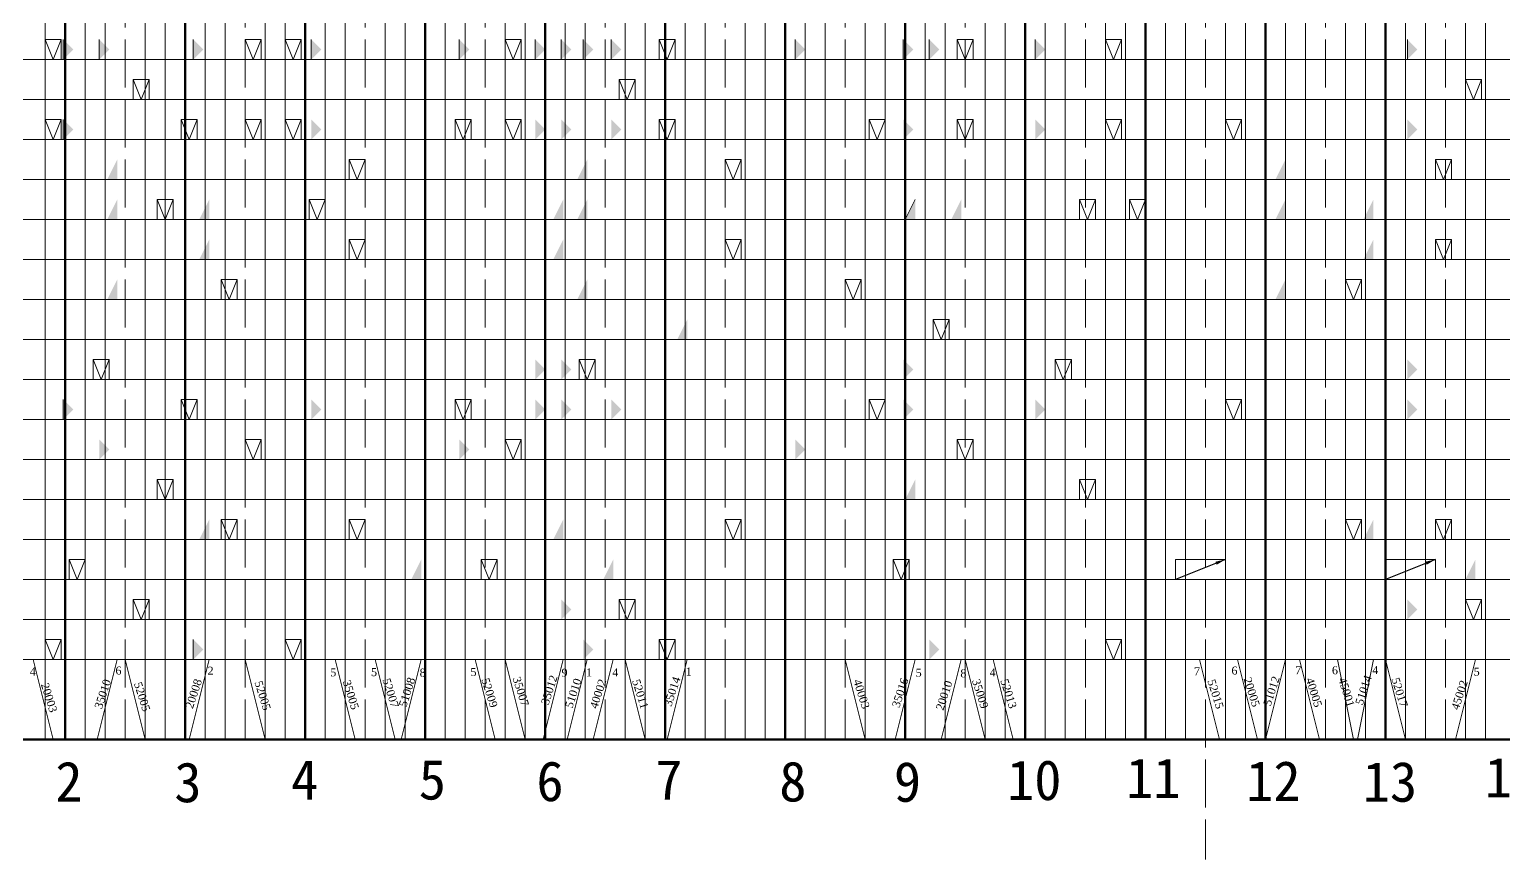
# Model space of a CAD drawing. Header units: millimetres. Extents: x 115 to 1075, y -349 to 784.
# Drawn here: x 466.1 to 834.5, y -349 to -141.5 of the extents above; entities that cross this region are included whole.
import ezdxf

# ---------------------------------------------------------------- set-up
doc = ezdxf.new("R2010")
doc.units = ezdxf.units.MM
doc.linetypes.add('ACAD_ISO02W100', pattern=[15, 12, -3])
doc.layers.get('0').update_dxf_attribs({"color": 3, "lineweight": 120})
for name, color, linetype, lineweight in [('十分格1', 3, 'Continuous', 20), ('十分格2', 3, 'ACAD_ISO02W100', 20), ('小时格1', 3, 'Continuous', 100), ('小时格2', 3, 'Continuous', 80)]:
    doc.layers.add(name, color=color, linetype=linetype, lineweight=lineweight)
doc.layers.add('文字', color=3, linetype='Continuous')
doc.dimstyles.new('ISO-25', dxfattribs={"dimtxt": 2.5, "dimasz": 2.5, "dimexe": 1.25, "dimexo": 0.625, "dimtad": 1, "dimdsep": 46, "dimtxsty": 'Standard', "dimcen": 2.5, "dimadec": 0, "dimazin": 0, "dimtfac": 1, "dimtmove": 0, "dimatfit": 3, "dimfxl": 1, "dimarcsym": 0})

msp = doc.modelspace()

# ---------------------------------------------------------------- hatches: boundary and pattern name
at = {"layer": '十分格2', "linetype": 'ByBlock'}
for points in [[(474.5, -144), (477, -146.5), (474.5, -149)], [(483.5, -144), (486, -146.5), (483.5, -149)], [(509.5, -146.5), (507, -149), (507, -144)], [(536.5, -144), (539, -146.5), (536.5, -149)], [(573.5, -144), (576, -146.5), (573.5, -149)], [(592.5, -144), (595, -146.5), (592.5, -149)], [(599, -144), (601.5, -146.5), (599, -149)], [(607, -146.5), (604.5, -149), (604.5, -144)], [(611.5, -144), (614, -146.5), (611.5, -149)], [(657.5, -144), (660, -146.5), (657.5, -149)], [(684.5, -144), (687, -146.5), (684.5, -149)], [(693.5, -146.5), (691, -149), (691, -144)], [(717.5, -144), (720, -146.5), (717.5, -149)], [(810.5, -144), (813, -146.5), (810.5, -149)], [(474.5, -164), (477, -166.5), (474.5, -169)], [(536.5, -164), (539, -166.5), (536.5, -169)], [(592.5, -164), (595, -166.5), (592.5, -169)], [(599, -164), (601.5, -166.5), (599, -169)], [(611.5, -164), (614, -166.5), (611.5, -169)], [(684.5, -164), (687, -166.5), (684.5, -169)], [(717.5, -164), (720, -166.5), (717.5, -169)], [(810.5, -164), (813, -166.5), (810.5, -169)], [(488, -179), (488, -174), (485.5, -179)], [(605.5, -179), (605.5, -174), (603, -179)], [(780, -179), (780, -174), (777.5, -179)], [(488, -189), (488, -184), (485.5, -189)], [(511, -189), (511, -184), (508.5, -189)], [(599.5, -189), (599.5, -184), (597, -189)], [(605.5, -189), (605.5, -184), (603, -189)], [(687.5, -189), (687.5, -184), (685, -189)], [(699, -189), (699, -184), (696.5, -189)], [(780, -189), (780, -184), (777.5, -189)], [(802, -189), (802, -184), (799.5, -189)], [(511, -199), (511, -194), (508.5, -199)], [(599.5, -199), (599.5, -194), (597, -199)], [(802, -199), (802, -194), (799.5, -199)], [(488, -209), (488, -204), (485.5, -209)], [(605.5, -209), (605.5, -204), (603, -209)], [(780, -209), (780, -204), (777.5, -209)], [(630.5, -219), (630.5, -214), (628, -219)], [(592.5, -224), (595, -226.5), (592.5, -229)], [(599, -224), (601.5, -226.5), (599, -229)], [(684.5, -224), (687, -226.5), (684.5, -229)], [(810.5, -224), (813, -226.5), (810.5, -229)], [(474.5, -234), (477, -236.5), (474.5, -239)], [(536.5, -234), (539, -236.5), (536.5, -239)], [(592.5, -234), (595, -236.5), (592.5, -239)], [(599, -234), (601.5, -236.5), (599, -239)], [(611.5, -234), (614, -236.5), (611.5, -239)], [(684.5, -234), (687, -236.5), (684.5, -239)], [(717.5, -234), (720, -236.5), (717.5, -239)], [(810.5, -234), (813, -236.5), (810.5, -239)], [(483.5, -244), (486, -246.5), (483.5, -249)], [(573.5, -244), (576, -246.5), (573.5, -249)], [(657.5, -244), (660, -246.5), (657.5, -249)], [(687.5, -259), (687.5, -254), (685, -259)], [(511, -269), (511, -264), (508.5, -269)], [(599.5, -269), (599.5, -264), (597, -269)], [(802, -269), (802, -264), (799.5, -269)], [(564, -279), (564, -274), (561.5, -279)], [(612, -279), (612, -274), (609.5, -279)], [(827.5, -279), (827.5, -274), (825, -279)], [(599, -284), (601.5, -286.5), (599, -289)], [(810.5, -284), (813, -286.5), (810.5, -289)], [(509.5, -296.5), (507, -299), (507, -294)], [(607, -296.5), (604.5, -299), (604.5, -294)], [(693.5, -296.5), (691, -299), (691, -294)]]:
    msp.add_hatch(color=0, dxfattribs=at).paths.add_polyline_path(points)

# ---------------------------------------------------------------- linework, layer by layer
msp.add_line((1075, -319), (115, -319))
at = {"layer": '十分格1'}
for p, q in [((470, 66), (470, -319)), ((480, 66), (480, -319)), ((485, 66), (485, -319)), ((495, 66), (495, -319)), ((500, 66), (500, -319)), ((510, 66), (510, -319)), ((515, 66), (515, -319)), ((525, 66), (525, -319)), ((530, 66), (530, -319)), ((540, 66), (540, -319)), ((545, 66), (545, -319)), ((555, 66), (555, -319)), ((560, 66), (560, -319)), ((570, 66), (570, -319)), ((575, 66), (575, -319)), ((585, 66), (585, -319)), ((590, 66), (590, -319)), ((600, 66), (600, -319)), ((605, 66), (605, -319)), ((615, 66), (615, -319)), ((620, 66), (620, -319)), ((630, 66), (630, -319)), ((635, 66), (635, -319)), ((645, 66), (645, -319)), ((650, 66), (650, -319)), ((660, 66), (660, -319)), ((665, 66), (665, -319)), ((675, 66), (675, -319)), ((680, 66), (680, -319)), ((690, 66), (690, -319)), ((695, 66), (695, -319)), ((705, 66), (705, -319)), ((710, 66), (710, -319)), ((720, 66), (720, -319)), ((725, 66), (725, -319)), ((735, 66), (735, -319)), ((740, 66), (740, -319)), ((750, 66), (750, -319)), ((755, 66), (755, -319)), ((765, 66), (765, -319)), ((770, 66), (770, -319)), ((780, 66), (780, -319)), ((785, 66), (785, -319)), ((795, 66), (795, -319)), ((800, 66), (800, -319)), ((810, 66), (810, -319)), ((815, 66), (815, -319)), ((825, 66), (825, -319)), ((830, 66), (830, -319))]:
    msp.add_line(p, q, dxfattribs=at)
at = {"layer": '十分格2'}
for p, q in [((490, 66), (490, -319)), ((520, 66), (520, -319)), ((550, 66), (550, -319)), ((580, 66), (580, -319)), ((610, 66), (610, -319)), ((640, 66), (640, -319)), ((670, 66), (670, -319)), ((700, 66), (700, -319)), ((730, 66), (730, -319)), ((760, 66), (760, -319)), ((790, 66), (790, -319)), ((820, 66), (820, -319)), ((760, 36), (760, -349))]:
    msp.add_line(p, q, dxfattribs=at)
at = {"layer": '十分格2', "color": 0, "linetype": 'ByBlock'}
for p, q in [((470, -144), (474, -144)), ((470, -144), (472, -149)), ((470, -149), (470, -144)), ((472, -149), (474, -144)), ((474, -144), (474, -149)), ((474.5, -149), (474.5, -144)), ((483.5, -149), (483.5, -144)), ((507, -149), (507, -144)), ((520, -144), (524, -144)), ((520, -144), (522, -149)), ((520, -149), (520, -144)), ((522, -149), (524, -144)), ((524, -144), (524, -149)), ((530, -144), (534, -144)), ((530, -144), (532, -149)), ((530, -149), (530, -144)), ((532, -149), (534, -144)), ((534, -144), (534, -149)), ((536.5, -149), (536.5, -144)), ((573.5, -149), (573.5, -144)), ((585, -144), (589, -144)), ((585, -144), (587, -149)), ((585, -149), (585, -144)), ((587, -149), (589, -144)), ((589, -144), (589, -149)), ((592.5, -149), (592.5, -144)), ((599, -149), (599, -144)), ((604.5, -149), (604.5, -144)), ((611.5, -149), (611.5, -144)), ((623.5, -144), (627.5, -144)), ((623.5, -144), (625.5, -149)), ((623.5, -149), (623.5, -144)), ((625.5, -149), (627.5, -144)), ((627.5, -144), (627.5, -149)), ((657.5, -149), (657.5, -144)), ((684.5, -149), (684.5, -144)), ((691, -149), (691, -144)), ((698, -144), (702, -144)), ((698, -144), (700, -149)), ((698, -149), (698, -144)), ((700, -149), (702, -144)), ((702, -144), (702, -149)), ((717.5, -149), (717.5, -144)), ((735, -144), (739, -144)), ((735, -144), (737, -149)), ((735, -149), (735, -144)), ((737, -149), (739, -144)), ((739, -144), (739, -149)), ((810.5, -149), (810.5, -144)), ((205, -149), (955, -149)), ((492, -154), (496, -154)), ((492, -154), (494, -159)), ((492, -159), (492, -154)), ((494, -159), (496, -154)), ((496, -154), (496, -159)), ((613.5, -154), (617.5, -154)), ((613.5, -154), (615.5, -159)), ((613.5, -159), (613.5, -154)), ((615.5, -159), (617.5, -154)), ((617.5, -154), (617.5, -159)), ((825, -154), (829, -154)), ((825, -154), (827, -159)), ((825, -159), (825, -154)), ((827, -159), (829, -154)), ((829, -154), (829, -159)), ((205, -159), (955, -159)), ((470, -164), (474, -164)), ((470, -164), (472, -169)), ((470, -169), (470, -164)), ((472, -169), (474, -164)), ((474, -164), (474, -169)), ((474.5, -169), (474.5, -164)), ((504, -169), (504, -164)), ((504, -164), (508, -164)), ((504, -164), (506, -169)), ((504, -169), (504, -164)), ((506, -169), (508, -164)), ((508, -164), (508, -169)), ((520, -164), (524, -164)), ((520, -164), (522, -169)), ((520, -169), (520, -164)), ((522, -169), (524, -164)), ((524, -164), (524, -169)), ((530, -164), (534, -164)), ((530, -164), (532, -169)), ((530, -169), (530, -164)), ((532, -169), (534, -164)), ((534, -164), (534, -169)), ((572.5, -164), (576.5, -164)), ((572.5, -164), (574.5, -169)), ((572.5, -169), (572.5, -164)), ((574.5, -169), (576.5, -164)), ((576.5, -164), (576.5, -169)), ((585, -164), (589, -164)), ((585, -164), (587, -169)), ((585, -169), (585, -164)), ((587, -169), (589, -164)), ((589, -164), (589, -169)), ((623.5, -164), (627.5, -164)), ((623.5, -169), (623.5, -164)), ((623.5, -164), (625.5, -169)), ((625.5, -169), (627.5, -164)), ((627.5, -164), (627.5, -169)), ((676, -164), (680, -164)), ((676, -164), (678, -169)), ((676, -169), (676, -164)), ((678, -169), (680, -164)), ((680, -164), (680, -169)), ((698, -164), (702, -164)), ((698, -164), (700, -169)), ((698, -169), (698, -164)), ((700, -169), (702, -164)), ((702, -164), (702, -169)), ((735, -164), (739, -164)), ((735, -164), (737, -169)), ((735, -169), (735, -164)), ((737, -169), (739, -164)), ((739, -164), (739, -169)), ((765, -164), (769, -164)), ((765, -164), (767, -169)), ((765, -169), (765, -164)), ((767, -169), (769, -164)), ((769, -164), (769, -169)), ((205, -169), (955, -169)), ((550, -174), (546, -174)), ((546, -174), (548, -179)), ((546, -179), (546, -174)), ((548, -179), (550, -174)), ((550, -179), (550, -174)), ((644, -174), (640, -174)), ((640, -174), (642, -179)), ((640, -179), (640, -174)), ((642, -179), (644, -174)), ((644, -179), (644, -174)), ((821.5, -174), (817.5, -174)), ((817.5, -174), (819.5, -179)), ((817.5, -179), (817.5, -174)), ((819.5, -179), (821.5, -174)), ((821.5, -179), (821.5, -174)), ((205, -179), (955, -179)), ((498, -189), (498, -184)), ((498, -184), (500, -189)), ((498, -184), (502, -184)), ((500, -189), (502, -184)), ((502, -184), (502, -189)), ((536, -184), (540, -184)), ((536, -184), (538, -189)), ((536, -184), (536, -189)), ((538, -189), (540, -184)), ((540, -184), (540, -189)), ((687.5, -184), (685, -189)), ((728.5, -184), (732.5, -184)), ((728.5, -184), (730.5, -189)), ((728.5, -189), (728.5, -184)), ((730.5, -189), (732.5, -184)), ((732.5, -184), (732.5, -189)), ((741, -184), (745, -184)), ((741, -184), (743, -189)), ((741, -184), (741, -189)), ((743, -189), (745, -184)), ((745, -184), (745, -189)), ((205, -189), (955, -189)), ((550, -194), (546, -194)), ((546, -194), (548, -199)), ((546, -199), (546, -194)), ((548, -199), (550, -194)), ((550, -199), (550, -194)), ((644, -194), (640, -194)), ((640, -194), (642, -199)), ((640, -199), (640, -194)), ((642, -199), (644, -194)), ((644, -199), (644, -194)), ((821.5, -194), (817.5, -194)), ((817.5, -194), (819.5, -199)), ((817.5, -199), (817.5, -194)), ((819.5, -199), (821.5, -194)), ((821.5, -199), (821.5, -194)), ((205, -199), (955, -199)), ((514, -204), (518, -204)), ((514, -204), (516, -209)), ((514, -209), (514, -204)), ((516, -209), (518, -204)), ((518, -204), (518, -209)), ((670, -204), (674, -204)), ((670, -204), (672, -209)), ((670, -209), (670, -204)), ((672, -209), (674, -204)), ((674, -204), (674, -209)), ((795, -204), (799, -204)), ((795, -204), (797, -209)), ((795, -209), (795, -204)), ((797, -209), (799, -204)), ((799, -204), (799, -209)), ((205, -209), (955, -209)), ((696, -214), (692, -214)), ((692, -214), (694, -219)), ((692, -219), (692, -214)), ((694, -219), (696, -214)), ((696, -219), (696, -214)), ((205, -219), (955, -219)), ((482, -224), (486, -224)), ((482, -224), (484, -229)), ((482, -229), (482, -224)), ((484, -229), (486, -224)), ((486, -224), (486, -229)), ((603.5, -224), (607.5, -224)), ((603.5, -224), (605.5, -229)), ((603.5, -229), (603.5, -224)), ((605.5, -229), (607.5, -224)), ((607.5, -224), (607.5, -229)), ((722.5, -224), (726.5, -224)), ((722.5, -224), (724.5, -229)), ((722.5, -229), (722.5, -224)), ((724.5, -229), (726.5, -224)), ((726.5, -224), (726.5, -229)), ((205, -229), (955, -229)), ((474.5, -239), (474.5, -234)), ((504, -239), (504, -234)), ((504, -234), (508, -234)), ((504, -234), (506, -239)), ((504, -239), (504, -234)), ((506, -239), (508, -234)), ((508, -234), (508, -239)), ((572.5, -234), (576.5, -234)), ((572.5, -234), (574.5, -239)), ((572.5, -239), (572.5, -234)), ((574.5, -239), (576.5, -234)), ((576.5, -234), (576.5, -239)), ((676, -234), (680, -234)), ((676, -239), (676, -234)), ((676, -234), (678, -239)), ((678, -239), (680, -234)), ((680, -234), (680, -239)), ((765, -234), (769, -234)), ((765, -234), (767, -239)), ((765, -239), (765, -234)), ((767, -239), (769, -234)), ((769, -234), (769, -239)), ((205, -239), (955, -239)), ((520, -244), (524, -244)), ((520, -244), (522, -249)), ((520, -249), (520, -244)), ((522, -249), (524, -244)), ((524, -244), (524, -249)), ((585, -244), (589, -244)), ((585, -244), (587, -249)), ((585, -249), (585, -244)), ((587, -249), (589, -244)), ((589, -244), (589, -249)), ((698, -244), (702, -244)), ((698, -244), (700, -249)), ((698, -249), (698, -244)), ((700, -249), (702, -244)), ((702, -244), (702, -249)), ((205, -249), (955, -249)), ((498, -259), (498, -254)), ((498, -254), (500, -259)), ((498, -254), (502, -254)), ((500, -259), (502, -254)), ((502, -254), (502, -259)), ((728.5, -254), (732.5, -254)), ((728.5, -254), (730.5, -259)), ((728.5, -259), (728.5, -254)), ((730.5, -259), (732.5, -254)), ((732.5, -254), (732.5, -259)), ((205, -259), (955, -259)), ((514, -269), (514, -264)), ((514, -264), (518, -264)), ((514, -264), (516, -269)), ((516, -269), (518, -264)), ((518, -264), (518, -269)), ((550, -264), (546, -264)), ((546, -264), (548, -269)), ((546, -269), (546, -264)), ((548, -269), (550, -264)), ((550, -269), (550, -264)), ((644, -264), (640, -264)), ((640, -264), (642, -269)), ((640, -269), (640, -264)), ((642, -269), (644, -264)), ((644, -269), (644, -264)), ((795, -264), (799, -264)), ((795, -264), (797, -269)), ((795, -269), (795, -264)), ((797, -269), (799, -264)), ((799, -264), (799, -269)), ((821.5, -264), (817.5, -264)), ((817.5, -264), (819.5, -269)), ((817.5, -269), (817.5, -264)), ((819.5, -269), (821.5, -264)), ((821.5, -269), (821.5, -264)), ((205, -269), (955, -269)), ((476, -279), (476, -274)), ((480, -274), (476, -274)), ((476, -274), (478, -279)), ((478, -279), (480, -274)), ((480, -279), (480, -274)), ((583, -274), (579, -274)), ((579, -274), (581, -279)), ((579, -279), (579, -274)), ((581, -279), (583, -274)), ((583, -279), (583, -274)), ((682, -274), (686, -274)), ((682, -274), (684, -279)), ((682, -279), (682, -274)), ((682, -279), (682, -274)), ((684, -279), (686, -274)), ((686, -274), (686, -279)), ((752.5, -279), (752.5, -274)), ((752.5, -274), (765, -274)), ((765, -274), (765, -279)), ((805, -274), (817.5, -274)), ((805, -279), (805, -274)), ((817.5, -274), (817.5, -279)), ((205, -279), (955, -279)), ((492, -284), (496, -284)), ((492, -284), (494, -289)), ((492, -289), (492, -284)), ((494, -289), (496, -284)), ((496, -284), (496, -289)), ((613.5, -284), (615.5, -289)), ((613.5, -284), (617.5, -284)), ((613.5, -289), (613.5, -284)), ((615.5, -289), (617.5, -284)), ((617.5, -284), (617.5, -289)), ((825, -284), (829, -284)), ((825, -284), (827, -289)), ((825, -289), (825, -284)), ((827, -289), (829, -284)), ((829, -284), (829, -289)), ((205, -289), (955, -289)), ((470, -294), (472, -299)), ((470, -294), (474, -294)), ((470, -299), (470, -294)), ((472, -299), (474, -294)), ((474, -294), (474, -299)), ((507, -299), (507, -294)), ((530, -294), (534, -294)), ((530, -294), (532, -299)), ((530, -299), (530, -294)), ((532, -299), (534, -294)), ((534, -294), (534, -299)), ((623.5, -294), (627.5, -294)), ((623.5, -294), (625.5, -299)), ((623.5, -299), (623.5, -294)), ((625.5, -299), (627.5, -294)), ((627.5, -294), (627.5, -299)), ((735, -294), (739, -294)), ((735, -294), (737, -299)), ((735, -299), (735, -294)), ((737, -299), (739, -294)), ((739, -294), (739, -299)), ((235, -299), (955, -299)), ((467, -299), (472, -319)), ((483, -319), (488, -299)), ((490, -299), (495, -319)), ((506, -319), (511, -299)), ((520, -299), (525, -319)), ((542.5, -299), (547.5, -319)), ((550, -299), (552.5, -299)), ((552.5, -299), (557.5, -319)), ((559, -319), (564, -299)), ((577.5, -299), (582.5, -319)), ((585, -299), (590, -319)), ((594.5, -319), (599.5, -299)), ((600.5, -319), (605.5, -299)), ((607, -319), (612, -299)), ((615, -299), (620, -319)), ((625.5, -319), (630.5, -299)), ((670, -299), (675, -319)), ((682.5, -319), (687.5, -299)), ((694, -319), (699, -299)), ((700, -299), (705, -319)), ((707, -299), (712, -319)), ((758.5, -299), (763.5, -319)), ((768, -299), (773, -319)), ((775, -319), (780, -299)), ((783.5, -299), (788.5, -319)), ((793, -299), (797, -319)), ((798, -319), (802, -299)), ((805, -299), (810, -319)), ((822.5, -319), (827.5, -299))]:
    msp.add_line(p, q, dxfattribs=at)
at = {"layer": '小时格1'}
for p, q in [((595, 66), (595, -319)), ((775, 66), (775, -319))]:
    msp.add_line(p, q, dxfattribs=at)
at = {"layer": '小时格2'}
for p, q in [((475, 69.44), (475, -319)), ((505, 66), (505, -319)), ((535, 66), (535, -319)), ((565, 66), (565, -319)), ((625, 66), (625, -319)), ((655, 66), (655, -319)), ((685, 66), (685, -319)), ((715, 66), (715, -319)), ((745, 66), (745, -319)), ((805, 66), (805, -319))]:
    msp.add_line(p, q, dxfattribs=at)

# ---------------------------------------------------------------- texts
at = {"layer": '文字', "attachment_point": 1}
for s, insert, char_height, width in [('\\pt14;{\\fTimes New Roman|b0|i0|c0|p18;\\C0;4}', (466.15, -301), 2, 1.9356), ('\\pt14;{\\fTimes New Roman|b0|i0|c0|p18;\\C0;6}', (487.57, -300.76), 2, 1.9356), ('\\pt14;{\\fTimes New Roman|b0|i0|c0|p18;\\C0;2}', (510.57, -300.8), 2, 1.9356), ('\\pt14;{\\fTimes New Roman|b0|i0|c0|p18;\\C0;5}', (541.26, -301.21), 2, 1.9356), ('\\pt14;{\\fTimes New Roman|b0|i0|c0|p18;\\C0;5}', (551.45, -301.16), 2, 1.9356), ('\\pt14;{\\fTimes New Roman|b0|i0|c0|p18;\\C0;8}', (563.6, -301.27), 2, 1.9356), ('\\pt14;{\\fTimes New Roman|b0|i0|c0|p18;\\C0;5}', (576.31, -301.12), 2, 1.9356), ('\\pt14;{\\fTimes New Roman|b0|i0|c0|p18;\\C0;9}', (599.06, -301.29), 2, 1.9356), ('\\pt14;{\\fTimes New Roman|b0|i0|c0|p18;\\C0;1}', (605.2, -301.2), 2, 1.9356), ('\\pt14;{\\fTimes New Roman|b0|i0|c0|p18;\\C0;4}', (611.76, -301.19), 2, 1.9356), ('\\pt14;{\\fTimes New Roman|b0|i0|c0|p18;\\C0;1}', (630.08, -301.01), 2, 1.9356), ('\\pt14;{\\fTimes New Roman|b0|i0|c0|p18;\\C0;5}', (687.58, -301.3), 2, 1.9356), ('\\pt14;{\\fTimes New Roman|b0|i0|c0|p18;\\C0;8}', (698.76, -301.45), 2, 1.9356), ('\\pt14;{\\fTimes New Roman|b0|i0|c0|p18;\\C0;4}', (706.08, -301.23), 2, 1.9356), ('\\pt14;{\\fTimes New Roman|b0|i0|c0|p18;\\C0;7}', (757.17, -300.92), 2, 1.9356), ('\\pt14;{\\fTimes New Roman|b0|i0|c0|p18;\\C0;6}', (766.52, -300.76), 2, 1.9356), ('\\pt14;{\\fTimes New Roman|b0|i0|c0|p18;\\C0;7}', (782.47, -300.67), 2, 1.9356), ('\\pt14;{\\fTimes New Roman|b0|i0|c0|p18;\\C0;6}', (791.64, -300.69), 2, 1.9356), ('\\pt14;{\\fTimes New Roman|b0|i0|c0|p18;\\C0;4}', (801.73, -300.63), 2, 1.9356), ('\\pt14;{\\fTimes New Roman|b0|i0|c0|p18;\\C0;5}', (827.07, -301.02), 2, 1.9356), ('{\\fSimSun|b0|i0|c134|p2;11}', (740.18, -323.63), 10, 24.0395), ('{\\fSimSun|b0|i0|c134|p2;14}', (829.82, -323.49), 10, 24.0395), ('{\\fSimSun|b0|i0|c134|p2;2}', (472.53, -324.5), 10, 24.0395), ('{\\fSimSun|b0|i0|c134|p2;3}', (502.28, -324.68), 10, 24.0395), ('{\\fSimSun|b0|i0|c134|p2;4}', (531.46, -324.06), 10, 24.0395), ('{\\fSimSun|b0|i0|c134|p2;5}', (563.38, -324.01), 10, 24.0395), ('{\\fSimSun|b0|i0|c134|p2;6}', (592.79, -324.41), 10, 24.0395), ('{\\fSimSun|b0|i0|c134|p2;7}', (622.49, -324.05), 10, 24.0395), ('{\\fSimSun|b0|i0|c134|p2;8}', (653.5, -324.48), 10, 24.0395), ('{\\fSimSun|b0|i0|c134|p2;9}', (682.14, -324.56), 10, 24.0395), ('{\\fSimSun|b0|i0|c134|p2;10}', (710.43, -324.13), 10, 24.0395), ('{\\fSimSun|b0|i0|c134|p2;12}', (770.21, -324.37), 10, 24.0395), ('{\\fSimSun|b0|i0|c134|p2;13}', (799.33, -324.55), 10, 24.0395)]:
    msp.add_mtext(s, dxfattribs=dict(at, insert=insert, char_height=char_height, width=width))
at = {"layer": '文字', "char_height": 2, "width": 10.8071, "attachment_point": 1}
for s, insert, rotation in [('\\pt14;{\\fTimes New Roman|b0|i0|c0|p18;\\C0;20003}', (470.81, -304.63), 287.4659), ('\\pt14;{\\fTimes New Roman|b0|i0|c0|p18;\\C0;35010}', (482.25, -310.9), 71.9335), ('\\pt14;{\\fTimes New Roman|b0|i0|c0|p18;\\C0;52005}', (494.07, -304.4), 287.4659), ('\\pt14;{\\fTimes New Roman|b0|i0|c0|p18;\\C0;20008}', (504.99, -310.82), 71.9335), ('\\pt14;{\\fTimes New Roman|b0|i0|c0|p18;\\C0;52005}', (524.2, -304.11), 287.4659), ('\\pt14;{\\fTimes New Roman|b0|i0|c0|p18;\\C0;35005}', (546.24, -303.92), 287.4659), ('\\pt14;{\\fTimes New Roman|b0|i0|c0|p18;\\C0;52007}', (556.19, -303.46), 287.4659), ('\\pt14;{\\fTimes New Roman|b0|i0|c0|p18;\\C0;51008}', (558.33, -310.43), 71.9335), ('\\pt14;{\\fTimes New Roman|b0|i0|c0|p18;\\C0;52009}', (580.91, -303.41), 287.4659), ('\\pt14;{\\fTimes New Roman|b0|i0|c0|p18;\\C0;35007}', (588.72, -303.09), 287.4659), ('\\pt14;{\\fTimes New Roman|b0|i0|c0|p18;\\C0;35012}', (593.88, -309.88), 71.9335), ('\\pt14;{\\fTimes New Roman|b0|i0|c0|p18;\\C0;51010}', (599.86, -310.69), 71.9335), ('\\pt14;{\\fTimes New Roman|b0|i0|c0|p18;\\C0;40002}', (606.07, -310.85), 71.9335), ('\\pt14;{\\fTimes New Roman|b0|i0|c0|p18;\\C0;52011}', (618.6, -303.72), 287.4659), ('\\pt14;{\\fTimes New Roman|b0|i0|c0|p18;\\C0;35014}', (624.6, -310.28), 71.9335), ('\\pt14;{\\fTimes New Roman|b0|i0|c0|p18;\\C0;40003}', (673.89, -303.72), 287.4659), ('\\pt14;{\\fTimes New Roman|b0|i0|c0|p18;\\C0;35016}', (681.59, -310.57), 71.9335), ('\\pt14;{\\fTimes New Roman|b0|i0|c0|p18;\\C0;20010}', (692.58, -311.25), 71.9335), ('\\pt14;{\\fTimes New Roman|b0|i0|c0|p18;\\C0;35009}', (703.56, -303.66), 287.4659), ('\\pt14;{\\fTimes New Roman|b0|i0|c0|p18;\\C0;52013}', (710.64, -303.64), 287.4659), ('\\pt14;{\\fTimes New Roman|b0|i0|c0|p18;\\C0;52015}', (762.4, -303.73), 287.4659), ('\\pt14;{\\fTimes New Roman|b0|i0|c0|p18;\\C0;20005}', (771.43, -303.24), 287.4659), ('\\pt14;{\\fTimes New Roman|b0|i0|c0|p18;\\C0;51012}', (774.41, -310.14), 71.9335), ('\\pt14;{\\fTimes New Roman|b0|i0|c0|p18;\\C0;40005}', (786.99, -303.32), 287.4659), ('\\pt14;{\\fTimes New Roman|b0|i0|c0|p18;\\C0;45001}', (795.11, -303.27), 287.4659), ('\\pt14;{\\fTimes New Roman|b0|i0|c0|p18;\\C0;51014}', (797.4, -309.91), 71.9335), ('\\pt14;{\\fTimes New Roman|b0|i0|c0|p18;\\C0;52017}', (808.41, -303.31), 287.4659), ('\\pt14;{\\fTimes New Roman|b0|i0|c0|p18;\\C0;45002}', (821.4, -311.15), 71.9335)]:
    msp.add_mtext(s, dxfattribs=dict(at, insert=insert, rotation=rotation))

# ---------------------------------------------------------------- leaders
at = {"layer": '十分格2', "color": 0, "linetype": 'ByBlock'}
for points in [[(765, -274), (752.5, -279)], [(817.5, -274), (805, -279)]]:
    msp.add_leader(points, dimstyle='ISO-25', override={"dimgap": 0.625, "dimtad": 0, "dimdec": 4, "dimtdec": 4, "dimfrac": 2}, dxfattribs=at)

doc.saveas('drawing.dxf')
